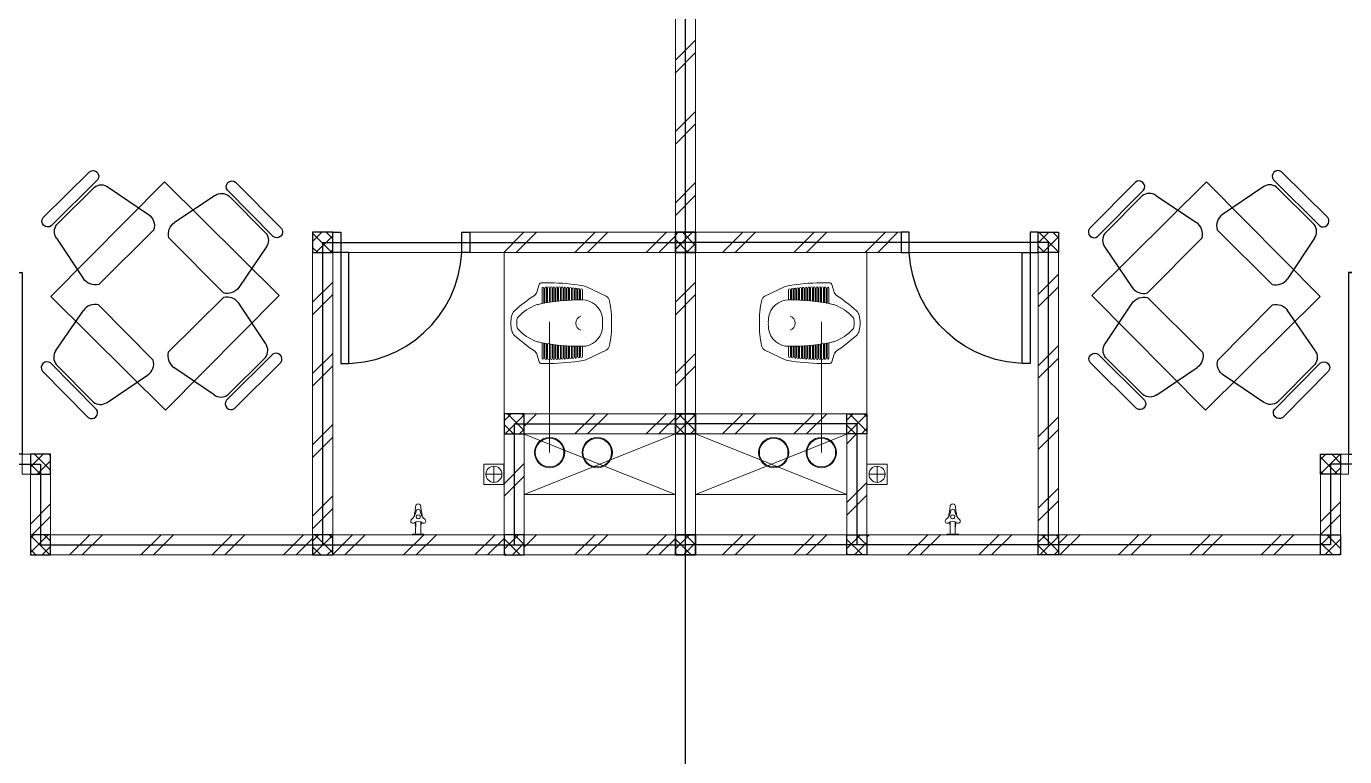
# Model space of a CAD drawing. Header units: millimetres. Extents: x -324 to 75, y -297 to 70.
# Drawn here: x -38.78 to -32.24, y 4.43 to 8.05 of the extents above; entities that cross this region are included whole.
import ezdxf

# ---------------------------------------------------------------- set-up
doc = ezdxf.new("R2010")
doc.units = ezdxf.units.MM
doc.layers.get('defpoints').update_dxf_attribs({"color": 1})
for name, color, linetype, lineweight in [('ars', 11, 'Continuous', 0), ('KOL', 1, 'Continuous', 30), ('KOLOM', 4, 'Continuous', 9), ('lan', 7, 'Continuous', 15), ('SANITAIR', 15, 'Continuous', 9), ('tem', 5, 'Continuous', 20), ('u', 6, 'Continuous', 20)]:
    doc.layers.add(name, color=color, linetype=linetype, lineweight=lineweight)
doc.layers.add('as', color=1, linetype='Continuous', plot=False)
doc.layers.add('FURNITURE', color=68, linetype='Continuous')
doc.layers.add('Kusen', color=30, linetype='Continuous')
doc.styles.add('ATTR', font='romans.shx', dxfattribs={"width": 0.8, "height": 0.56})

# ---------------------------------------------------------------- blocks, each defined once
blk = doc.blocks.new('KRAN ATAS')
for p, q in [((-0.0198, 0), (0, 0)), ((-0.0198, -0.0015), (-0.0198, 0)), ((0.0198, 0), (0, 0)), ((0.0198, -0.0015), (0.0198, 0)), ((-0.0193, -0.002), (0, -0.002)), ((-0.0087, -0.006), (-0.0087, -0.0441)), ((0.0193, -0.002), (0, -0.002)), ((0.0087, -0.006), (0.0087, -0.0441))]:
    blk.add_line(p, q)
for centre, radius, start, end in [((-0.0191, -0.047), 0.00682, 147.2603, 232.4214), ((-0.0188, -0.0464), 0.00682, 67.5786, 152.7397), ((-0.0193, -0.0015), 0.0005, 180, 270), ((0, -0.0187), 0.0268, 232.9628, 307.0372), ((-0.0127, -0.006), 0.004, 0, 90), ((0.0743, -0.0604), 0.0878, 163.7486, 168.4446), ((-0.0388, -0.0275), 0.03, 343.7486, 0), ((0.0127, -0.006), 0.004, 90, 180), ((0.0388, -0.0275), 0.03, 180, 196.2514), ((-0.0743, -0.0604), 0.0878, 11.5554, 16.2514), ((0.0188, -0.0464), 0.00682, 27.2603, 112.4214), ((0.0193, -0.0015), 0.0005, 270, 0), ((0.0191, -0.047), 0.00682, 307.5786, 32.7397), ((-0.0514, -0.0871), 0.0447, 7.4918, 50.9581), ((0.0743, -0.0604), 0.0878, 182.0552, 189.0251), ((-0.0892, -0.0965), 0.08, 0.3555, 16.2023), ((-0.0004, -0.0613), 0.0068, 86.5771, 273.4229), ((-0.0003, -0.0804), 0.00682, 187.5786, 272.7397), ((0.0004, -0.0613), 0.0068, 266.5771, 93.4229), ((0.0003, -0.0804), 0.00682, 267.2603, 352.4214), ((0.0514, -0.0871), 0.0447, 129.0419, 172.5082), ((0.0892, -0.0965), 0.08, 163.7977, 179.6445), ((-0.0743, -0.0604), 0.0878, 350.9749, 357.9448), ((-0.0004, -0.0965), 0.0088, 176.8553, 272.6444), ((0.0004, -0.0965), 0.0088, 267.3556, 3.1447)]:
    blk.add_arc(centre, radius, start, end)
blk = doc.blocks.new('AVOOR')
blk.add_lwpolyline([(-21.8185, -71.5914), (-21.9185, -71.5914), (-21.9185, -71.4914), (-21.8185, -71.4914)], close=True)
for points in [[(-21.9085, -71.5414), (-21.8285, -71.5414)], [(-21.8685, -71.5014), (-21.8685, -71.5814)]]:
    blk.add_lwpolyline(points)
blk.add_circle((-21.8685, -71.5414), 0.04)
blk = doc.blocks.new('CL J D')
for p, q in [((0.0275, 0.1273), (0.1283, 0.1756)), ((0.145, 0.1598), (0.145, 0.1109)), ((0.1539, 0.1598), (0.1539, 0.1111)), ((0.1587, 0.1615), (0.1587, 0.1111)), ((0.1676, 0.1615), (0.1676, 0.1111)), ((0.1723, 0.1631), (0.1723, 0.1111)), ((0.1812, 0.1631), (0.1812, 0.1109)), ((0.186, 0.1645), (0.186, 0.1109)), ((0.1949, 0.1645), (0.1949, 0.1105)), ((0.1996, 0.1657), (0.1996, 0.1105)), ((0.2085, 0.1657), (0.2085, 0.11)), ((0.2133, 0.1667), (0.2133, 0.11)), ((0.2222, 0.1667), (0.2222, 0.1092)), ((0.2269, 0.1676), (0.2269, 0.1092)), ((0.2358, 0.1676), (0.2358, 0.1082)), ((0.2406, 0.1682), (0.2406, 0.1082)), ((0.2495, 0.1682), (0.2495, 0.107)), ((0.2542, 0.1687), (0.2542, 0.107)), ((0.2631, 0.1687), (0.2631, 0.1056)), ((0.2679, 0.169), (0.2679, 0.1056)), ((0.2768, 0.169), (0.2768, 0.104)), ((0.2815, 0.1692), (0.2815, 0.104)), ((0.2904, 0.1692), (0.2904, 0.1022)), ((0.2952, 0.1691), (0.2952, 0.1022)), ((0.3041, 0.1691), (0.3041, 0.1003)), ((0.306, 0.1938), (0.3479, 0.1938)), ((0.3088, 0.1689), (0.3088, 0.1003)), ((0.3177, 0.1689), (0.3177, 0.0981)), ((0.3225, 0.1685), (0.3225, 0.0981)), ((0.3314, 0.1685), (0.3314, 0.0957)), ((0.3361, 0.1679), (0.3361, 0.0957)), ((0.345, 0.1679), (0.345, 0.093)), ((0.3709, 0.1476), (0.3594, 0.1853)), ((0.145, -0.1722), (0.145, -0.1234)), ((0.1539, -0.1722), (0.1539, -0.1236)), ((0.1587, -0.174), (0.1587, -0.1236)), ((0.1676, -0.174), (0.1676, -0.1236)), ((0.1723, -0.1756), (0.1723, -0.1236)), ((0.1812, -0.1756), (0.1812, -0.1234)), ((0.186, -0.177), (0.186, -0.1234)), ((0.1949, -0.177), (0.1949, -0.123)), ((0.1996, -0.1782), (0.1996, -0.123)), ((0.2085, -0.1782), (0.2085, -0.1224)), ((0.2133, -0.1792), (0.2133, -0.1224)), ((0.2222, -0.1792), (0.2222, -0.1216)), ((0.2269, -0.18), (0.2269, -0.1216)), ((0.2358, -0.18), (0.2358, -0.1206)), ((0.2406, -0.1807), (0.2406, -0.1206)), ((0.2495, -0.1807), (0.2495, -0.1195)), ((0.2542, -0.1812), (0.2542, -0.1195)), ((0.2631, -0.1812), (0.2631, -0.1181)), ((0.2679, -0.1815), (0.2679, -0.1181)), ((0.2768, -0.1815), (0.2768, -0.1165)), ((0.2815, -0.1816), (0.2815, -0.1165)), ((0.2904, -0.1816), (0.2904, -0.1147)), ((0.2952, -0.1816), (0.2952, -0.1147)), ((0.3041, -0.1816), (0.3041, -0.1127)), ((0.3088, -0.1813), (0.3088, -0.1127)), ((0.3177, -0.1813), (0.3177, -0.1105)), ((0.3225, -0.1809), (0.3225, -0.1105)), ((0.3314, -0.1809), (0.3314, -0.1081)), ((0.3361, -0.1803), (0.3361, -0.1081)), ((0.345, -0.1803), (0.345, -0.1055)), ((0.0275, -0.1398), (0.1283, -0.188)), ((0.3709, -0.16), (0.3594, -0.1977)), ((0.306, -0.2062), (0.3479, -0.2062))]:
    blk.add_line(p, q)
for centre, radius, start, end in [((0.1462, 0.1381), 0.0415, 97.43664, 115.58841), ((0.3183, -0.8979), 1.0917, 90.64465, 99.35641), ((0.1495, 0.1598), 0.00445, 0, 180), ((0.1631, 0.1615), 0.00445, 0, 180), ((0.1768, 0.1631), 0.00445, 0, 180), ((0.1904, 0.1645), 0.00445, 0, 180), ((0.2041, 0.1657), 0.00445, 0, 180), ((0.2177, 0.1667), 0.00445, 0, 180), ((0.2314, 0.1676), 0.00445, 0, 180), ((0.245, 0.1682), 0.00445, 0, 180), ((0.2587, 0.1687), 0.00445, 0, 180), ((0.2723, 0.169), 0.00445, 0, 180), ((0.286, 0.1692), 0.00445, 0, 180), ((0.2996, 0.1691), 0.00445, 0, 180), ((0.3133, 0.1689), 0.00445, 0, 180), ((0.3269, 0.1685), 0.00445, 0, 180), ((0.3406, 0.1679), 0.00445, 0, 180), ((0.3479, 0.1818), 0.012, 16.98371, 90), ((0.3992, 0.1563), 0.0297, 196.98371, 236.58705), ((-0.0629, -0.5443), 0.8096, 47.75416, 56.58705), ((0.5098, 0), 0.5098, 167.907, 180.70014), ((0.0403, 0.1006), 0.0297, 115.58841, 167.907), ((0.1458, 0.0077), 0.1009, 89.36458, 171.9631), ((0.1427, 0.1109), 0.00237, 271.71865, 0), ((0.1639, -0.8282), 0.9369, 77.60377, 91.04193), ((0.1563, 0.1111), 0.00237, 180, 0), ((0.17, 0.1111), 0.00237, 180, 0), ((0.1836, 0.1109), 0.00237, 180, 0), ((0.1973, 0.1105), 0.00237, 180, 0), ((0.2109, 0.11), 0.00237, 180, 0), ((0.2246, 0.1092), 0.00237, 180, 0), ((0.2382, 0.1082), 0.00237, 180, 0), ((0.2519, 0.107), 0.00237, 180, 0), ((0.2655, 0.1056), 0.00237, 180, 0), ((0.2792, 0.104), 0.00237, 180, 0), ((0.2928, 0.1022), 0.00237, 180, 0), ((0.3064, 0.1003), 0.00237, 180, 0), ((0.3201, 0.0981), 0.00237, 180, 0), ((0.3337, 0.0957), 0.00237, 180, 0), ((0.3474, 0.093), 0.00237, 180, 258.7357), ((0.3518, 0.0291), 0.0593, 68.96955, 77.12628), ((0.2831, -0.1497), 0.2509, 43.87855, 68.96955), ((0.1995, 0.0001), 0.1551, 171.9445, 182.3259), ((0.1409, -0.0052), 0.0359, 358.3993, 69.7102), ((0.4511, 0.0118), 0.0178, 9.30537, 43.87855), ((0.3402, -0.0063), 0.1302, 0.0418, 9.30537), ((0.4495, 0.0199), 0.0475, 13.4838, 47.75416), ((0.3402, -0.0063), 0.1598, 0.03404, 13.4838), ((0.5098, -0.0125), 0.5098, 179.29986, 192.093), ((0.1995, -0.0125), 0.1551, 177.6741, 188.0555), ((0.1458, -0.0202), 0.1009, 188.0369, 270.63542), ((0.1409, -0.0072), 0.0359, 290.2898, 1.6007), ((0.2831, 0.1372), 0.2509, 291.03045, 316.12145), ((0.4511, -0.0243), 0.0178, 316.12145, 350.69463), ((0.3402, -0.0061), 0.1302, 350.69463, 359.9582), ((0.4495, -0.0323), 0.0475, 312.24584, 346.5162), ((0.3402, -0.0061), 0.1598, 346.5162, 359.96596), ((0.0403, -0.113), 0.0297, 192.093, 244.41159), ((0.1427, -0.1234), 0.00237, 0, 88.28135), ((0.1639, 0.8157), 0.9369, 268.95807, 282.39623), ((0.1563, -0.1236), 0.00237, 0, 180), ((0.17, -0.1236), 0.00237, 0, 180), ((0.1836, -0.1234), 0.00237, 0, 180), ((0.1973, -0.123), 0.00237, 0, 180), ((0.2109, -0.1224), 0.00237, 0, 180), ((0.2246, -0.1216), 0.00237, 0, 180), ((0.2382, -0.1206), 0.00237, 0, 180), ((0.2519, -0.1195), 0.00237, 0, 180), ((0.2655, -0.1181), 0.00237, 0, 180), ((0.2792, -0.1165), 0.00237, 0, 180), ((0.2928, -0.1147), 0.00237, 0, 180), ((0.3064, -0.1127), 0.00237, 0, 180), ((0.3201, -0.1105), 0.00237, 0, 180), ((0.3337, -0.1081), 0.00237, 0, 180), ((0.3474, -0.1055), 0.00237, 101.2643, 180), ((0.3518, -0.0415), 0.0593, 282.87372, 291.03045), ((-0.0629, 0.5318), 0.8096, 303.41295, 312.24584), ((0.1462, -0.1506), 0.0415, 244.41159, 262.56336), ((0.3183, 0.8854), 1.0917, 260.64359, 269.35535), ((0.1495, -0.1722), 0.00445, 180, 0), ((0.1631, -0.174), 0.00445, 180, 0), ((0.1768, -0.1756), 0.00445, 180, 0), ((0.1904, -0.177), 0.00445, 180, 0), ((0.2041, -0.1782), 0.00445, 180, 0), ((0.2177, -0.1792), 0.00445, 180, 0), ((0.2314, -0.18), 0.00445, 180, 0), ((0.245, -0.1807), 0.00445, 180, 0), ((0.2587, -0.1812), 0.00445, 180, 0), ((0.2723, -0.1815), 0.00445, 180, 0), ((0.286, -0.1816), 0.00445, 180, 0), ((0.2996, -0.1816), 0.00445, 180, 0), ((0.3133, -0.1813), 0.00445, 180, 0), ((0.3269, -0.1809), 0.00445, 180, 0), ((0.3406, -0.1803), 0.00445, 180, 0), ((0.3992, -0.1687), 0.0297, 123.41295, 163.01629), ((0.3479, -0.1942), 0.012, 270, 343.01629)]:
    blk.add_arc(centre, radius, start, end)
blk = doc.blocks.new('P.60')
at = {"layer": 'Kusen'}
for points in [[(1472.8348, 997.5354), (1472.8748, 997.5354), (1472.8748, 997.4354), (1472.8348, 997.4354)], [(1473.4748, 997.5354), (1473.5148, 997.5354), (1473.5148, 997.4354), (1473.4748, 997.4354)], [(1472.8748, 996.8854), (1472.9148, 996.8854), (1472.9148, 997.4354), (1472.8748, 997.4354)]]:
    blk.add_lwpolyline(points, close=True, dxfattribs=at)
blk.add_arc((1472.8948, 997.4658), 0.5808, 268.02661, 356.99428, dxfattribs=at)
blk = doc.blocks.new('P-90')
at = {"layer": 'Kusen'}
blk.add_lwpolyline([(374.6908, -21.5979), (374.7408, -21.5979), (374.7408, -22.4979), (374.6908, -22.4979)], close=True, dxfattribs=at)
at = {"layer": 'Kusen', "lineweight": 9}
for points in [[(373.8008, -22.4979), (373.8408, -22.4979), (373.8408, -22.5979), (373.8008, -22.5979)], [(374.7408, -22.4979), (374.7808, -22.4979), (374.7808, -22.5979), (374.7408, -22.5979)]]:
    blk.add_lwpolyline(points, close=True, dxfattribs=at)
at = {"layer": 'Kusen'}
blk.add_arc((374.7408, -22.4979), 0.9, 90, 180, dxfattribs=at)
blk = doc.blocks.new('Manager Chair')
for p, q in [((6.793595, 0), (-6.793595, 0)), ((6.793595, -2.40006), (-6.793595, -2.40006)), ((-7.308135, -5), (-9.242845, -14.93924)), ((5.764665, -3), (-5.250155, -3)), ((7.82266, -5), (9.757352, -14.93924)), ((-7.822645, -18), (8.337156, -18))]:
    blk.add_line(p, q)
for centre, radius, start, end in [((-6.608415, -1.20003), 1.214231, 98.77222, 261.2278), ((6.608435, -1.20003), 1.214228, 278.7714, 81.22861), ((-4.915795, -5.40289), 2.426032, 97.92188, 170.4409), ((5.430285, -5.40292), 2.42607, 9.559852, 82.07782), ((-6.352795, -15.45813), 2.936262, 169.8216, 239.9611), ((6.867295, -15.45813), 2.936262, 300.0388, 10.17842)]:
    blk.add_arc(centre, radius, start, end)
at = {"style": 'ATTR', "width": 0.8, "flags": 9}
blk.add_attdef('ESTCODE', (0, 0), '', height=0.003816, dxfattribs=at)
blk = doc.blocks.new('mj makan')
blk.add_lwpolyline([(-0.0055, 1.1314), (0.5629, 0.5684), (0, 0), (-0.5684, 0.5629)], close=True)
for p, xscale, yscale, zscale, rotation in [((-0.4923, 1.0685), -0.02383953608250516, 0.02383953608250516, 0.02383953608250516, 44.72219960516194), ((0.4614, 1.0156), -0.02383953608250517, 0.02383953608250517, 0.02383953608250517, 314.7221996051619)]:
    blk.add_blockref('Manager Chair', p, dxfattribs=dict(xscale=xscale, yscale=yscale, zscale=zscale, rotation=rotation))
at = {"extrusion": (0, 0, -1)}
for p, xscale, yscale, zscale, rotation in [((0.4971, 0.0786), -0.0238395360825052, 0.0238395360825052, -0.0238395360825052, 225.2778003948382), ((-0.457, 0.1222), -0.02383953608250516, 0.02383953608250516, -0.02383953608250516, 135.277800394838)]:
    blk.add_blockref('Manager Chair', p, dxfattribs=dict(at, xscale=xscale, yscale=yscale, zscale=zscale, rotation=rotation))
blk = doc.blocks.new('K 10.10')
at = {"layer": 'ars'}
h = blk.add_hatch(dxfattribs=at)
h.set_pattern_fill('_USER', color=256, scale=0.05, angle=45, double=1, pattern_type=0)
h.set_pattern_definition([(45, (0, 0), (-0.035355339, 0.035355339), []), (135, (0, 0), (-0.035355339, -0.035355339), [])])
h.paths.add_polyline_path([(1560.5383, 1380.4069), (1560.6383, 1380.4069), (1560.6383, 1380.5069), (1560.5383, 1380.5069)])
at = {"layer": 'KOL'}
blk.add_lwpolyline([(1560.5383, 1380.4069), (1560.6383, 1380.4069), (1560.6383, 1380.5069), (1560.5383, 1380.5069)], close=True, dxfattribs=at)
blk = doc.blocks.new('typikal-1a')
at = {"layer": 'ars'}
for centre, radius in [((5.526, 5.0422), 0.075), ((5.526, 5.0422), 0.071), ((5.7625, 5.0422), 0.075), ((5.7625, 5.0422), 0.071)]:
    blk.add_circle(centre, radius, dxfattribs=at)
at = {"layer": 'as'}
for p, q in [((3, 5.1), (3, 5.5)), ((3, 5.5), (6.2, 5.5)), ((4.4, 4), (4.4, 5.5)), ((5.35, 4.9), (5.35, 5.5)), ((1.9, 5.1), (3, 5.1)), ((5.35, 4.9), (6.2, 4.9)), ((4.4, 4), (6.2, 4))]:
    blk.add_line(p, q, dxfattribs=at)
at = {"layer": 'lan'}
for p, q in [((5.3, 4.85), (5.3, 4.05)), ((5.09, 4.05), (4.53, 4.05))]:
    blk.add_line(p, q, dxfattribs=at)
at = {"layer": 'tem'}
for points in [[(3.05, 5.55), (4.35, 5.55), (4.35, 5.45), (3.05, 5.45)], [(4.45, 5.55), (5.3, 5.55), (5.3, 5.45), (4.45, 5.45)], [(6.15, 5.55), (5.4, 5.55), (5.4, 5.45), (6.15, 5.45)], [(2.95, 5.45), (3.05, 5.45), (3.05, 5.15), (2.95, 5.15)], [(4.45, 5.45), (4.35, 5.45), (4.35, 4.05), (4.45, 4.05)], [(5.4, 5.45), (5.3, 5.45), (5.3, 4.95), (5.4, 4.95)], [(6.15, 4.95), (6.25, 4.95), (6.25, 5.45), (6.15, 5.45)], [(5.4, 4.85), (6.15, 4.85), (6.15, 4.95), (5.4, 4.95)], [(6.15, 4.85), (6.25, 4.85), (6.25, 4.05), (6.15, 4.05)], [(5.13, 3.95), (6.15, 3.95), (6.15, 4.05), (5.13, 4.05)], [(6.15, 3.95), (6.25, 3.95), (6.25, 2.85), (6.15, 2.85)]]:
    blk.add_lwpolyline(points, close=True, dxfattribs=at)
at = {"layer": 'u'}
for points in [[(6.15, 5.25), (5.3996, 4.9505)], [(6.15, 4.95), (5.4, 5.25)], [(6.15, 5.25), (5.4, 5.25)], [(5.526, 5.0422), (5.526, 4.3936)]]:
    blk.add_lwpolyline(points, dxfattribs=at)
at = {"layer": 'FURNITURE', "xscale": -1, "rotation": 180}
blk.add_blockref('mj makan', (3.6205, 4.8319), dxfattribs=at)
at = {"layer": 'KOLOM', "extrusion": (0, 0, -1), "zscale": -1}
for p in [(-1563.5883, -1374.9569), (-1564.9883, -1374.9569), (-1565.9383, -1374.9569), (-1566.7883, -1374.9569), (-1563.5883, -1375.3569), (-1565.9383, -1375.5569), (-1566.7883, -1375.5569), (-1564.9883, -1376.4569), (-1566.7883, -1376.4569)]:
    blk.add_blockref('K 10.10', p, dxfattribs=at)
at = {"layer": 'Kusen', "xscale": -1, "rotation": 180}
for name, p in [('P-90', (-371.8308, -17.4479)), ('P.60', (-1468.3848, 1001.4854))]:
    blk.add_blockref(name, p, dxfattribs=at)
at = {"layer": 'SANITAIR', "extrusion": (0, 0, -1), "xscale": -1.450644103627577, "yscale": 1.450644103627577, "zscale": -1.450644103627577, "rotation": 359.9613440846884}
blk.add_blockref('KRAN ATAS', (-4.874, 5.45), dxfattribs=at)
at = {"layer": 'SANITAIR'}
blk.add_blockref('AVOOR', (27.1181, 76.6914), dxfattribs=at)
at = {"layer": 'SANITAIR', "extrusion": (0, 0, -1), "zscale": -1}
blk.add_blockref('CL J D', (-5.8335, 4.4068), dxfattribs=at)
blk = doc.blocks.new('A-2')
at = {"layer": 'ars'}
h = blk.add_hatch(dxfattribs=at)
h.set_pattern_fill('TEMBOK', color=256, scale=0.25)
h.set_pattern_definition([(45, (59.4438, -4.9551), (-0.1767767, 0.1767767), []), (45, (59.5063, -4.9551), (-0.1767767, 0.1767767), [])])
h.paths.add_polyline_path([(17.06, 9.2695), (17.16, 9.2695), (17.16, 10.3695), (17.06, 10.3695)])
h = blk.add_hatch(dxfattribs=at)
h.set_pattern_fill('TEMBOK', color=256, scale=0.25)
h.set_pattern_definition([(45, (60.3238, -2.0551), (-0.1767767, 0.1767767), []), (45, (60.3863, -2.0551), (-0.1767767, 0.1767767), [])])
h.paths.add_polyline_path([(16.04, 9.1695), (17.06, 9.1695), (17.06, 9.2695), (16.04, 9.2695)])
h = blk.add_hatch(dxfattribs=at)
h.set_pattern_fill('TEMBOK', color=256, scale=0.25)
h.set_pattern_definition([(45, (72.7238, -2.0551), (-0.1767767, 0.1767767), []), (45, (72.7863, -2.0551), (-0.1767767, 0.1767767), [])])
h.paths.add_polyline_path([(18.18, 9.1695), (17.16, 9.1695), (17.16, 9.2695), (18.18, 9.2695)])
h = blk.add_hatch(dxfattribs=at)
h.set_pattern_fill('TEMBOK', color=256, scale=0.25)
h.set_pattern_definition([(45, (57.6438, -6.1551), (-0.1767767, 0.1767767), []), (45, (57.7063, -6.1551), (-0.1767767, 0.1767767), [])])
h.paths.add_polyline_path([(15.36, 7.7695), (15.26, 7.7695), (15.26, 9.1695), (15.36, 9.1695)])
h = blk.add_hatch(dxfattribs=at)
h.set_pattern_fill('TEMBOK', color=256, scale=0.25)
h.set_pattern_definition([(45, (59.4438, -6.1551), (-0.1767767, 0.1767767), []), (45, (59.5063, -6.1551), (-0.1767767, 0.1767767), [])])
h.paths.add_polyline_path([(17.06, 8.3695), (17.16, 8.3695), (17.16, 9.1695), (17.06, 9.1695)])
h = blk.add_hatch(dxfattribs=at)
h.set_pattern_fill('TEMBOK', color=256, scale=0.25)
h.set_pattern_definition([(45, (70.0438, -6.1551), (-0.1767767, 0.1767767), []), (45, (70.1063, -6.1551), (-0.1767767, 0.1767767), [])])
h.paths.add_polyline_path([(18.86, 7.7695), (18.96, 7.7695), (18.96, 9.1695), (18.86, 9.1695)])
h = blk.add_hatch(dxfattribs=at)
h.set_pattern_fill('TEMBOK', color=256, scale=0.25)
h.set_pattern_definition([(45, (60.3238, -2.9551), (-0.1767767, 0.1767767), []), (45, (60.3863, -2.9551), (-0.1767767, 0.1767767), [])])
h.paths.add_polyline_path([(16.31, 8.2695), (17.06, 8.2695), (17.06, 8.3695), (16.31, 8.3695)])
h = blk.add_hatch(dxfattribs=at)
h.set_pattern_fill('TEMBOK', color=256, scale=0.25)
h.set_pattern_definition([(45, (72.7238, -2.9551), (-0.1767767, 0.1767767), []), (45, (72.7863, -2.9551), (-0.1767767, 0.1767767), [])])
h.paths.add_polyline_path([(17.91, 8.2695), (17.16, 8.2695), (17.16, 8.3695), (17.91, 8.3695)])
h = blk.add_hatch(dxfattribs=at)
h.set_pattern_fill('TEMBOK', color=256, scale=0.25)
h.set_pattern_definition([(45, (58.5938, -7.0551), (-0.1767767, 0.1767767), []), (45, (58.6563, -7.0551), (-0.1767767, 0.1767767), [])])
h.paths.add_polyline_path([(16.31, 7.7695), (16.21, 7.7695), (16.21, 8.2695), (16.31, 8.2695)])
h = blk.add_hatch(dxfattribs=at)
h.set_pattern_fill('TEMBOK', color=256, scale=0.25)
h.set_pattern_definition([(45, (70.9938, -7.0551), (-0.1767767, 0.1767767), []), (45, (71.0563, -7.0551), (-0.1767767, 0.1767767), [])])
h.paths.add_polyline_path([(17.91, 7.7695), (18.01, 7.7695), (18.01, 8.2695), (17.91, 8.2695)])
h = blk.add_hatch(dxfattribs=at)
h.set_pattern_fill('TEMBOK', color=256, scale=0.25)
h.set_pattern_definition([(45, (56.2438, -7.2551), (-0.1767767, 0.1767767), []), (45, (56.3063, -7.2551), (-0.1767767, 0.1767767), [])])
h.paths.add_polyline_path([(13.96, 7.7695), (13.86, 7.7695), (13.86, 8.0695), (13.96, 8.0695)])
h = blk.add_hatch(dxfattribs=at)
h.set_pattern_fill('TEMBOK', color=256, scale=0.25)
h.set_pattern_definition([(45, (68.6438, -7.2551), (-0.1767767, 0.1767767), []), (45, (68.7063, -7.2551), (-0.1767767, 0.1767767), [])])
h.paths.add_polyline_path([(20.26, 7.7695), (20.36, 7.7695), (20.36, 8.0695), (20.26, 8.0695)])
h = blk.add_hatch(dxfattribs=at)
h.set_pattern_fill('TEMBOK', color=256, scale=0.25)
h.set_pattern_definition([(45, (58.5238, -3.5551), (-0.1767767, 0.1767767), []), (45, (58.5863, -3.5551), (-0.1767767, 0.1767767), [])])
h.paths.add_polyline_path([(13.96, 7.6695), (15.26, 7.6695), (15.26, 7.7695), (13.96, 7.7695)])
h = blk.add_hatch(dxfattribs=at)
h.set_pattern_fill('TEMBOK', color=256, scale=0.25)
h.set_pattern_definition([(45, (59.4738, -3.5551), (-0.1767767, 0.1767767), []), (45, (59.5363, -3.5551), (-0.1767767, 0.1767767), [])])
h.paths.add_polyline_path([(15.36, 7.6695), (16.21, 7.6695), (16.21, 7.7695), (15.36, 7.7695)])
h = blk.add_hatch(dxfattribs=at)
h.set_pattern_fill('TEMBOK', color=256, scale=0.25)
h.set_pattern_definition([(45, (60.3238, -3.5551), (-0.1767767, 0.1767767), []), (45, (60.3863, -3.5551), (-0.1767767, 0.1767767), [])])
h.paths.add_polyline_path([(16.31, 7.6695), (17.06, 7.6695), (17.06, 7.7695), (16.31, 7.7695)])
h = blk.add_hatch(dxfattribs=at)
h.set_pattern_fill('TEMBOK', color=256, scale=0.25)
h.set_pattern_definition([(45, (72.7238, -3.5551), (-0.1767767, 0.1767767), []), (45, (72.7863, -3.5551), (-0.1767767, 0.1767767), [])])
h.paths.add_polyline_path([(17.91, 7.6695), (17.16, 7.6695), (17.16, 7.7695), (17.91, 7.7695)])
h = blk.add_hatch(dxfattribs=at)
h.set_pattern_fill('TEMBOK', color=256, scale=0.25)
h.set_pattern_definition([(45, (71.8738, -3.5551), (-0.1767767, 0.1767767), []), (45, (71.9363, -3.5551), (-0.1767767, 0.1767767), [])])
h.paths.add_polyline_path([(18.86, 7.6695), (18.01, 7.6695), (18.01, 7.7695), (18.86, 7.7695)])
h = blk.add_hatch(dxfattribs=at)
h.set_pattern_fill('TEMBOK', color=256, scale=0.25)
h.set_pattern_definition([(45, (73.2738, -3.5551), (-0.1767767, 0.1767767), []), (45, (73.3363, -3.5551), (-0.1767767, 0.1767767), [])])
h.paths.add_polyline_path([(20.26, 7.6695), (18.96, 7.6695), (18.96, 7.7695), (20.26, 7.7695)])
at = {"layer": 'as'}
blk.add_line((17.11, 0.1195), (17.11, 13.2195), dxfattribs=at)
at = {"layer": 'lan', "xscale": -1, "rotation": 180}
blk.add_blockref('typikal-1a', (10.91, 13.2195), dxfattribs=at)
at = {"layer": 'lan', "rotation": 180}
blk.add_blockref('typikal-1a', (23.31, 13.2195), dxfattribs=at)

msp = doc.modelspace()

# ---------------------------------------------------------------- block references
at = {"layer": 'defpoints'}
msp.add_blockref('A-2', (-52.6163, -2.2441), dxfattribs=at)

doc.saveas('drawing.dxf')
